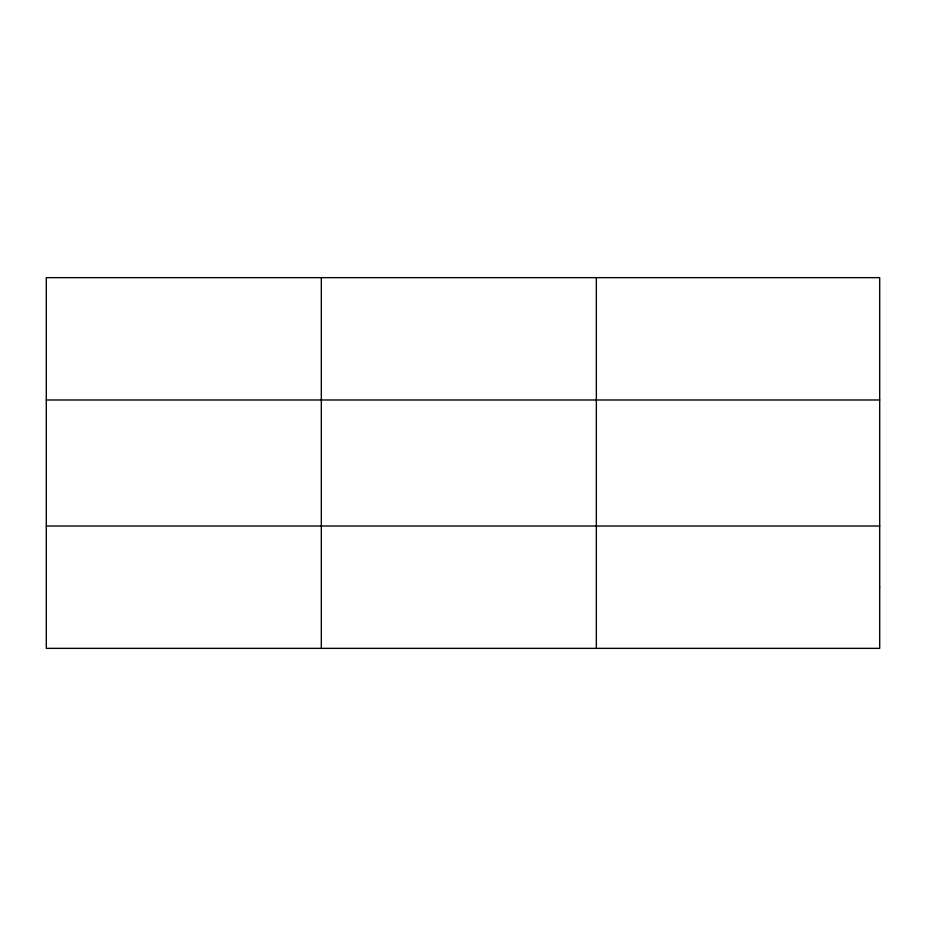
<?xml version="1.0" encoding="UTF-8"?>
<svg xmlns="http://www.w3.org/2000/svg" width="926" height="926" viewBox="0 0 926 926"><rect width="100%" height="100%" fill="white"/><g stroke="black" fill="none" stroke-linecap="round" stroke-linejoin="round"><path stroke-width="1.39" d="M321.322 277.65L321.322 648.35M596.344 277.65L596.344 648.35M46.3 399.986L879.7 399.986M46.3 526.014L879.7 526.014M879.7 587.188L879.7 648.35L46.3 648.35L46.3 277.65L879.7 277.65L879.7 587.188"/></g></svg>
